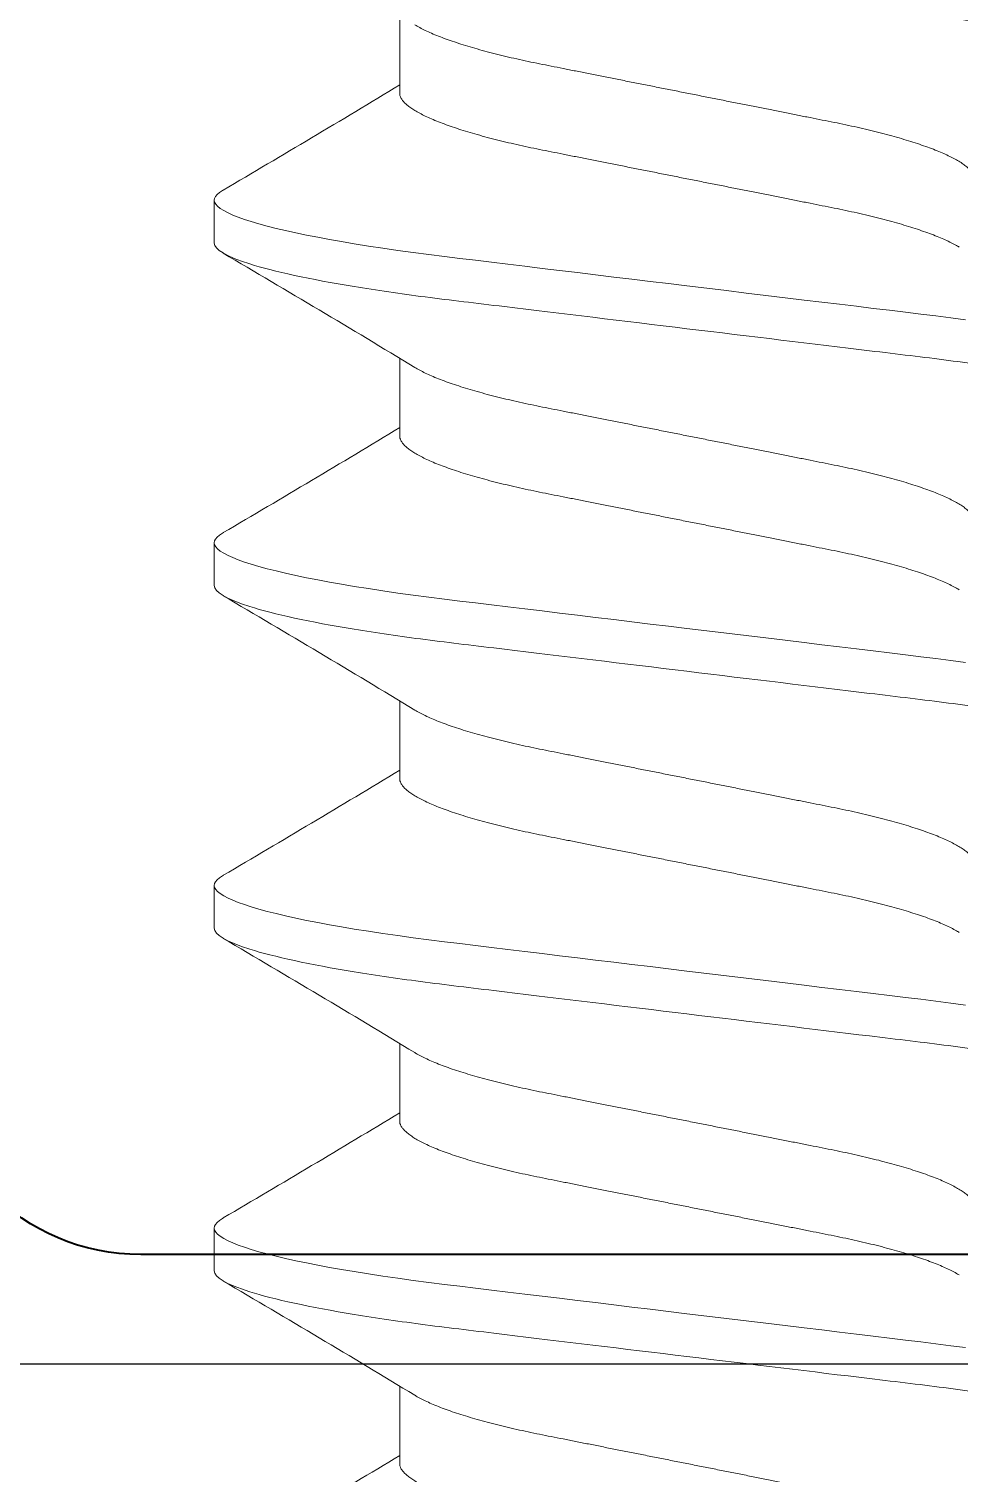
# Model space of a CAD drawing. Extents: x -26 to 91, y -47 to 75.
# Drawn here: x 14.3241 to 14.4599, y 66.8913 to 67.102 of the extents above; entities that cross this region are included whole.
import ezdxf

# ---------------------------------------------------------------- set-up
doc = ezdxf.new("R2010")
doc.units = 0
doc.header["$MEASUREMENT"] = 0
doc.layers.get('0').update_dxf_attribs({"linetype": 'CONTINUOUS'})
for name, color, linetype in [('Ballons', 7, 'CONTINUOUS'), ('DIM', 7, 'CONTINUOUS'), ('FRAME', 1, 'CONTINUOUS')]:
    doc.layers.add(name, color=color, linetype=linetype)

# ---------------------------------------------------------------- blocks, each defined once
blk = doc.blocks.new('no 6 500')
at = {"color": 7, "linetype": 'Continuous', "lineweight": 15}
for p, q in [((56.53842498965364, 21.47031066111746), (56.5321749901875, 21.47031066111746)), ((56.58842498538276, 21.47031066111746), (56.58217498591662, 21.47031066111746)), ((56.63842498111187, 21.47031066111746), (56.63217498164573, 21.47031066111746)), ((56.68842499517411, 21.47031066111746), (56.68217499570797, 21.47031066111746)), ((56.51654998693887, 21.44324736667161), (56.5052382951125, 21.44324736667161)), ((56.56654998725127, 21.44324736667161), (56.55523831375802, 21.44324736667161)), ((56.61654999214694, 21.44324736667161), (56.60523830948713, 21.44324736667161)), ((56.66654998787606, 21.44324736667161), (56.65523830521625, 21.44324736667161)), ((56.71654998360518, 21.44324736667161), (56.70523830094537, 21.44324736667161))]:
    blk.add_line(p, q, dxfattribs=at)
at = {"color": 7, "linetype": 'Continuous', "lineweight": 15, "flags": 128}
for points in [[(56.53069323397154, 21.46898686307675), (56.53076711645138, 21.469118274892), (56.53106669799059, 21.46955827439243), (56.53135449133264, 21.46989059888672), (56.53163542808723, 21.47012548283999), (56.53190904992633, 21.47026477331422), (56.5321749901875, 21.47031066111746), (56.53246250853273, 21.47025711006942), (56.53275895510816, 21.4700944219488), (56.53306384408605, 21.46981988803691), (56.53337661630621, 21.46943128544275), (56.53369663927595, 21.46892688168633), (56.53402324383632, 21.46830550803116), (56.53433656605013, 21.46761197062629), (56.53465443487808, 21.46681391151221), (56.5349761903278, 21.46591180735006), (56.53530109907442, 21.46490664354513), (56.53562843695966, 21.46379988674715), (56.53595744315895, 21.46259351234995), (56.5362873476812, 21.461289963242), (56.53661738970186, 21.45989215897288), (56.5369467808967, 21.45840345450386), (56.53727475127462, 21.45682763562452), (56.53759474674467, 21.45519918235322), (56.53791193724713, 21.45349498579024), (56.53822563528993, 21.45171960629958), (56.53853519004726, 21.44987786090891), (56.53886409541439, 21.44782024301202), (56.53918668502114, 21.44569764794909), (56.53950227137545, 21.44351678564259), (56.53981020365153, 21.44128447601376), (56.54010990435603, 21.43900758710824), (56.54040085099498, 21.4366929640553), (56.54066973372217, 21.4344741751036), (56.54094539970431, 21.43219165334649), (56.5412287930972, 21.42984516961993), (56.54151946473933, 21.42743839054825), (56.541816928803, 21.42497537004294), (56.54212065362768, 21.4224605493027), (56.54243005255348, 21.41989873045955), (56.54274450225427, 21.4172950513708), (56.54306336107078, 21.41465495468193), (56.54338592317784, 21.41198415459774), (56.54370563448451, 21.40933691486638), (56.54402752743265, 21.40667160669791), (56.54435089619706, 21.40399417661219), (56.54467498911978, 21.40131066279466), (56.545024950077, 21.39841294564433), (56.54537399437815, 21.39552288772845), (56.54572119620057, 21.39264808067805), (56.54606564805477, 21.38979598206323), (56.54640648828402, 21.38697385581051), (56.54674285523161, 21.38418870288067), (56.54705518745686, 21.38160258463073), (56.5473621939103, 21.37906060107927), (56.54766326043234, 21.37656774800192), (56.54795783702937, 21.37412867055335), (56.54824540120741, 21.37174764951745), (56.54852548547185, 21.36942856693268), (56.54879765899435, 21.36717490838381), (56.54906738504511, 21.36497476650837), (56.5493449118391, 21.36280519511311), (56.54963006521165, 21.36067131143058)], [(56.58069312886849, 21.46898667057897), (56.5807671121805, 21.469118274892), (56.58106670288626, 21.46955827439243), (56.58135449622831, 21.46989059888672), (56.58163542381635, 21.47012548283999), (56.58190905482201, 21.47026477331422), (56.58217498591662, 21.47031066111746), (56.58246250426185, 21.47025711006942), (56.58275896000383, 21.4700944219488), (56.58306384898173, 21.46981988803691), (56.58337661203533, 21.46943128544275), (56.58369663500506, 21.46892688168633), (56.58402323956543, 21.46830550803116), (56.58433656177924, 21.46761197062629), (56.58465443977376, 21.46681391151221), (56.58497618605691, 21.46591180735006), (56.58530109480354, 21.46490664354513), (56.58562843268877, 21.46379988674715), (56.58595743888807, 21.46259351234995), (56.58628735257687, 21.461289963242), (56.58661738543097, 21.45989215897288), (56.58694677662582, 21.45840345450386), (56.58727474700374, 21.45682763562452), (56.5875947424738, 21.45519918235322), (56.58791193297625, 21.45349498579024), (56.58822564018561, 21.45171960629958), (56.58853519494294, 21.44987786090891), (56.58886410031006, 21.44782024301202), (56.58918668991681, 21.44569764794909), (56.58950226710457, 21.44351678564259), (56.58981019938064, 21.44128447601376), (56.59010990008515, 21.43900758710824), (56.5904008467241, 21.4366929640553), (56.59066972945128, 21.4344741751036), (56.59094539543343, 21.43219165334649), (56.59122878882631, 21.42984516961993), (56.59151946963501, 21.42743839054825), (56.59181693369868, 21.42497537004294), (56.5921206493568, 21.4224605493027), (56.59243004828259, 21.41989873045955), (56.59274450714994, 21.4172950513708), (56.5930633567999, 21.41465495468193), (56.59338591890696, 21.41198415459774), (56.59370563021363, 21.40933691486638), (56.59402753232833, 21.40667160669791), (56.59435089192618, 21.40399417661219), (56.59467498484889, 21.40131066279466), (56.59502495497268, 21.39841294564433), (56.59537399010726, 21.39552288772845), (56.59572119192969, 21.39264808067805), (56.59606565295044, 21.38979598206323), (56.59640648401314, 21.38697385581051), (56.59674286012729, 21.38418870288067), (56.59705519235253, 21.38160258463073), (56.59736218963941, 21.37906060107927), (56.59766326532802, 21.37656774800192), (56.59795783275849, 21.37412867055335), (56.59824539693653, 21.37174764951745), (56.59852548120097, 21.36942856693268), (56.59879766389002, 21.36717490838381), (56.59906738994079, 21.36497476650837), (56.59934491673478, 21.36280519511311), (56.59963006094077, 21.36067131143058)], [(56.63069313376417, 21.46898667057897), (56.63076710790961, 21.469118274892), (56.63106670778194, 21.46955827439243), (56.63135450112399, 21.46989059888672), (56.63163541954547, 21.47012548283999), (56.63190905971769, 21.47026477331422), (56.63217498164573, 21.47031066111746), (56.63246249999096, 21.47025711006942), (56.63275896489951, 21.4700944219488), (56.63306384471085, 21.46981988803691), (56.63337660776445, 21.46943128544275), (56.63369663073418, 21.46892688168633), (56.63402323529455, 21.46830550803116), (56.63433656667492, 21.46761197062629), (56.63465444466943, 21.46681391151221), (56.63497619095259, 21.46591180735006), (56.63530109053266, 21.46490664354513), (56.63562842841789, 21.46379988674715), (56.63595743461718, 21.46259351234995), (56.63628735747255, 21.461289963242), (56.63661739032665, 21.45989215897288), (56.63694678152149, 21.45840345450386), (56.63727474273286, 21.45682763562452), (56.63759474736947, 21.45519918235322), (56.63791192870536, 21.45349498579024), (56.63822564508128, 21.45171960629958), (56.63853519983861, 21.44987786090891), (56.63886409603918, 21.44782024301202), (56.63918668564593, 21.44569764794909), (56.63950227200025, 21.44351678564259), (56.63981019510976, 21.44128447601376), (56.64010990498082, 21.43900758710824), (56.64040085161978, 21.4366929640553), (56.64066972518039, 21.4344741751036), (56.64094540032911, 21.43219165334649), (56.64122879372199, 21.42984516961993), (56.64151946536413, 21.42743839054825), (56.64181693859436, 21.42497537004294), (56.64212064508591, 21.4224605493027), (56.64243005317827, 21.41989873045955), (56.64274450287905, 21.4172950513708), (56.64306335252901, 21.41465495468193), (56.64338592380264, 21.41198415459774), (56.64370563510931, 21.40933691486638), (56.64402752805744, 21.40667160669791), (56.64435088765529, 21.40399417661219), (56.64467498057801, 21.40131066279466), (56.64502495986835, 21.39841294564433), (56.64537398583638, 21.39552288772845), (56.64572119682536, 21.39264808067805), (56.64606565784612, 21.38979598206323), (56.64640648890881, 21.38697385581051), (56.64674286502296, 21.38418870288067), (56.64705518808165, 21.38160258463073), (56.64736219453508, 21.37906060107927), (56.64766326105714, 21.37656774800192), (56.64795783765417, 21.37412867055335), (56.64824539266564, 21.37174764951745), (56.64852548609664, 21.36942856693268), (56.64879765961913, 21.36717490838381), (56.64906739483646, 21.36497476650837), (56.64934492163046, 21.36280519511311), (56.64963005666988, 21.36067131143058)], [(56.68069312949329, 21.46898667057897), (56.68076712197185, 21.469118274892), (56.68106670351106, 21.46955827439243), (56.68135449685311, 21.46989059888672), (56.68163541527458, 21.47012548283999), (56.6819090554468, 21.47026477331422), (56.68217499570797, 21.47031066111746), (56.6824625140532, 21.47025711006942), (56.68275896062863, 21.4700944219488), (56.68306384043996, 21.46981988803691), (56.68337662182668, 21.46943128544275), (56.68369664479642, 21.46892688168633), (56.68402324935678, 21.46830550803116), (56.68433656240403, 21.46761197062629), (56.68465444039855, 21.46681391151221), (56.68497618668171, 21.46591180735006), (56.68530110459489, 21.46490664354513), (56.68562844248012, 21.46379988674715), (56.68595744867942, 21.46259351234995), (56.68628735320166, 21.461289963242), (56.68661738605577, 21.45989215897288), (56.68694677725061, 21.45840345450386), (56.68727473846197, 21.45682763562452), (56.68759474309859, 21.45519918235322), (56.6879119427676, 21.45349498579024), (56.6882256408104, 21.45171960629958), (56.68853519556773, 21.44987786090891), (56.68886409176829, 21.44782024301202), (56.68918668137505, 21.44569764794909), (56.68950226772937, 21.44351678564259), (56.689810209172, 21.44128447601376), (56.69010990070993, 21.43900758710824), (56.6904008473489, 21.4366929640553), (56.69066973924264, 21.4344741751036), (56.69094539605823, 21.43219165334649), (56.6912287894511, 21.42984516961993), (56.69151946109324, 21.42743839054825), (56.69181693432347, 21.42497537004294), (56.69212065914815, 21.4224605493027), (56.69243004890739, 21.41989873045955), (56.69274449860817, 21.4172950513708), (56.69306336659125, 21.41465495468193), (56.69338591953176, 21.41198415459774), (56.69370563083842, 21.40933691486638), (56.69402752378655, 21.40667160669791), (56.69435088338441, 21.40399417661219), (56.69467499464025, 21.40131066279466), (56.69502495559747, 21.39841294564433), (56.69537399989861, 21.39552288772845), (56.69572119255448, 21.39264808067805), (56.69606565357524, 21.38979598206323), (56.69640648463793, 21.38697385581051), (56.69674286075208, 21.38418870288067), (56.69705518381077, 21.38160258463073), (56.6973621902642, 21.37906060107927), (56.69766325678626, 21.37656774800192), (56.69795783338328, 21.37412867055335), (56.69824540672788, 21.37174764951745), (56.69852548182576, 21.36942856693268), (56.69879765534826, 21.36717490838381), (56.69906739056558, 21.36497476650837), (56.69934491735957, 21.36280519511311), (56.69963007073212, 21.36067131143058)]]:
    blk.add_lwpolyline(points, dxfattribs=at)
at = {"color": 7, "linetype": 'Continuous', "lineweight": 15}
for centre, radius, start, end in [((54.41335673835023, 22.71231184514343), 2.455391900695375, 328.8789396086209, 329.5782419735581), ((58.47327579345838, 22.60313687479101), 2.241471074138489, 210.3964545273187, 211.2283411837622), ((54.54127173236482, 22.66591804027595), 2.364712171848919, 328.8655277470347, 329.5916415214272), ((58.53687228396629, 22.61124610184493), 2.257301775063244, 210.3993784334571, 211.2254181483147), ((54.59127173726049, 22.66591804027595), 2.364712171848919, 328.8655277470347, 329.5916415214272), ((58.58684085524013, 22.61122672136903), 2.257264855968497, 210.3993578771203, 211.225410983464), ((54.64127173298961, 22.66591804027595), 2.364712171848919, 328.8655277470347, 329.5916415214272), ((58.63673291755403, 22.61116361455794), 2.257139827743272, 210.3993626002137, 211.2254617027362), ((54.69127172872122, 22.66591804027446), 2.364712171846016, 328.8655277470347, 329.5916415214272)]:
    blk.add_arc(centre, radius, start, end, dxfattribs=at)
for points, knots in [([(56.4884249870496, 21.47031066111746), (56.48852040078008, 21.47030034280806), (56.48871218815815, 21.47027960238112), (56.4890090221578, 21.47011074396302), (56.48931382120745, 21.46983785705876), (56.48962662202571, 21.46944878425911), (56.48994664274517, 21.46894448358033), (56.49026698127889, 21.46833499682319), (56.4905865755324, 21.46762757203875), (56.49090445215033, 21.46682950559528), (56.49122619913206, 21.46592739643162), (56.49155110874526, 21.46492223883676), (56.49187844143201, 21.46381548473195), (56.49220744366799, 21.46260912303222), (56.49253735216412, 21.46130558701849), (56.49286738681464, 21.45990779883557), (56.49319676789949, 21.45841911116222), (56.49352279059988, 21.45685265475948), (56.49384473596385, 21.4552143139766), (56.49416192291009, 21.45351013135512), (56.49447562723299, 21.45173475313875), (56.49479335654306, 21.44984437462772), (56.49511408936191, 21.44783789626016), (56.49543668314643, 21.44571527890847), (56.49575227141699, 21.44353437653302), (56.49606021810317, 21.44130200976859), (56.49635991094505, 21.43902504475962), (56.49664579072407, 21.43675110688997), (56.49691928236582, 21.43447562564162), (56.49719545289013, 21.43219181618512), (56.49747876450596, 21.42984524562454), (56.49776946578928, 21.42743840332881), (56.49806693744411, 21.42497533335868), (56.49837066089411, 21.4224604746548), (56.49868006400838, 21.41989863305215), (56.49899451801812, 21.4172949434124), (56.4993133751384, 21.41465484646995), (56.49963399947682, 21.41200002557657), (56.49995564339394, 21.40933683686455), (56.50027753842577, 21.40667155223949), (56.50060089336499, 21.40399414580789), (56.50093361711821, 21.40123922211838), (56.5012749501221, 21.39841297906772), (56.50162398381289, 21.39552295710255), (56.50197118477496, 21.39264817665038), (56.50231563805904, 21.38979609658657), (56.50265647190121, 21.38697398070656), (56.50298648980768, 21.3842414430484), (56.50330518037024, 21.38160267474044), (56.50361218545434, 21.37906065966582), (56.5039132611299, 21.37656776661158), (56.50420784896204, 21.37412863151558), (56.50449537925022, 21.37174753587453), (56.50477563592562, 21.36942838252724), (56.50504786910531, 21.36716929445698), (56.50531698708222, 21.36495945780336), (56.50559498754882, 21.36278965819135), (56.5058783148135, 21.3606685613939), (56.50616711228621, 21.35860074641946), (56.50646059511693, 21.35659065709252), (56.50676001468767, 21.3546314118357), (56.50707297284004, 21.35267723732809), (56.50739927358325, 21.35073971566431), (56.50773851539466, 21.34883149023724), (56.50808170568483, 21.34700714302809), (56.50842797487409, 21.34527235419629), (56.50877642490481, 21.34363239426362), (56.50911947772003, 21.34212141742969), (56.50945621766562, 21.34073685033265), (56.50978582425351, 21.33947525769149), (56.51011419648317, 21.33831196244972), (56.51044056259593, 21.33724919515167), (56.51076418785192, 21.33628871855023), (56.51108433860681, 21.33543178973966), (56.51140031562139, 21.3346791589883), (56.51171144890368, 21.33403110811497), (56.51201710799647, 21.33348742187565), (56.51231493163783, 21.33304999502153), (56.51260451619273, 21.33271561771815), (56.51288537162279, 21.33248071521959), (56.51315933312394, 21.33234141946453), (56.51343203726609, 21.3322941035426), (56.51371220326068, 21.33234668404727), (56.51400900564616, 21.33250879918578), (56.51431388735831, 21.33278559467292), (56.51461320753296, 21.33314976014024), (56.51481296468931, 21.33347764481709), (56.51490655092398, 21.33363125879958)], [0, 0, 0, 0, 0.0117951897968924, 0.02370904600014708, 0.03573363614431761, 0.04786050075377844, 0.06008068741381539, 0.07238477103827137, 0.08405385914304427, 0.0957802022734187, 0.1075549642666082, 0.1193690721910138, 0.1312132523210921, 0.143078094187922, 0.1549540917939509, 0.1668316520114797, 0.1787012222172915, 0.1905532343055065, 0.2021674217237941, 0.2137467431000717, 0.2252825206473676, 0.23676630729863, 0.2490995421100081, 0.2613525341202607, 0.2735157118446753, 0.2855799379461776, 0.2975365538769316, 0.3093774398755465, 0.3204692546178102, 0.3316514952546587, 0.3429357160177711, 0.3543150407581891, 0.3657822167034521, 0.3773295775399377, 0.3889491207781968, 0.4006325004212513, 0.4123710743015948, 0.4241559473258557, 0.4357666346334093, 0.4474043660367669, 0.4590601962798622, 0.470725098887302, 0.4833215061047892, 0.4959064917755562, 0.50846869820918, 0.5209968959040735, 0.5334800330354994, 0.5459073167353283, 0.557563963493922, 0.5691531100870958, 0.5806665538568969, 0.5920964265101386, 0.6034352408335079, 0.6146759161861334, 0.6258117696328046, 0.6369147602620758, 0.6481216653794798, 0.6594289673526383, 0.6706253472048541, 0.6819048901451739, 0.693260263378883, 0.7046838239715647, 0.7170872681406182, 0.7295505671742971, 0.7420630365699235, 0.7546137215647158, 0.767191427318035, 0.7797848667474974, 0.7916629342976672, 0.8035352419897409, 0.815392254582462, 0.8272245062750575, 0.8390226210295433, 0.8507774247273031, 0.862479932911505, 0.8741214138084341, 0.885693420344199, 0.8971878377425466, 0.9083939734713505, 0.9195107524127769, 0.9305315317619072, 0.9414500592153843, 0.9532452490122768, 0.9651591062771191, 0.9771836942578325, 0.9893105599676204, 1, 1, 1, 1]), ([(56.5384249877154, 21.47031066279466), (56.53932709751237, 21.47031066276932), (56.54037864983007, 21.46863136036659), (56.5425817239719, 21.46163664547909), (56.54372710122649, 21.45632850803738), (56.54531423751582, 21.44665253439828), (56.54582164191981, 21.44315358189795), (56.54676963977069, 21.43585589709954), (56.54721073643337, 21.4320646632343), (56.54869544240218, 21.41977129781257), (56.54980853273995, 21.41055490981583), (56.55204144267469, 21.39206641555619), (56.55315453301134, 21.38285002756873), (56.55463923897736, 21.37055666217006), (56.55508033563896, 21.36676542831356), (56.5560283334919, 21.35946774352452), (56.55653573789678, 21.35596879103086), (56.5581228741881, 21.34629281741741), (56.55926825144308, 21.3409846800006), (56.56147132558352, 21.33398996516794), (56.56252287789947, 21.33231066279466), (56.5634249876942, 21.33231066279466)], [0, 0, 0, 0, 0.1249999999999999, 0.1249999999999999, 0.2499999999999999, 0.2499999999999999, 0.3124999999999999, 0.3124999999999999, 0.3749999999999998, 0.3749999999999998, 0.4999999999999999, 0.4999999999999999, 0.6249999999999999, 0.6249999999999999, 0.6874999999999999, 0.6874999999999999, 0.7499999999999999, 0.7499999999999999, 0.8749999999999999, 0.8749999999999999, 1, 1, 1, 1]), ([(56.58842498766919, 21.47031066279466), (56.58932709746848, 21.47031066282455), (56.59037864977967, 21.46863136047854), (56.59258172392354, 21.4616366456807), (56.59372710118141, 21.45632850827106), (56.59531423747737, 21.44665253465323), (56.59582164188386, 21.44315358215576), (56.59676963973985, 21.43585589735581), (56.59721073640188, 21.432064663495), (56.59869544237007, 21.41977129807844), (56.59980853270896, 21.41055491007237), (56.60204144264847, 21.39206641577326), (56.60315453298869, 21.38285002775625), (56.60463923896016, 21.37055666231249), (56.60508033562347, 21.36676542844138), (56.60602833347703, 21.35946774363037), (56.60653573788247, 21.35596879112503), (56.60812287417608, 21.34629281747694), (56.60926825143348, 21.34098468003793), (56.611471325579, 21.33398996517541), (56.61252287789755, 21.33231066279466), (56.6134249876942, 21.33231066279466)], [0, 0, 0, 0, 0.1249999999999999, 0.1249999999999999, 0.2499999999999998, 0.2499999999999998, 0.3124999999999999, 0.3124999999999999, 0.3749999999999999, 0.3749999999999999, 0.4999999999999999, 0.4999999999999999, 0.6249999999999999, 0.6249999999999999, 0.6875, 0.6875, 0.75, 0.75, 0.8750000000000001, 0.8750000000000001, 1, 1, 1, 1]), ([(56.63842498762297, 21.47031066279466), (56.63932709742907, 21.47031066287979), (56.64037864972926, 21.46863136059048), (56.64258172387519, 21.46163664588231), (56.64372710113631, 21.45632850850473), (56.64531423743894, 21.44665253490818), (56.64582164184791, 21.44315358241356), (56.64676963970903, 21.43585589761208), (56.6472107363704, 21.43206466375569), (56.64869544233796, 21.41977129834431), (56.64980853267798, 21.4105549103289), (56.65204144262226, 21.39206641599032), (56.65315453296604, 21.38285002794376), (56.65463923894296, 21.37055666245491), (56.65508033560798, 21.36676542856919), (56.65602833346216, 21.35946774373623), (56.65653573786815, 21.35596879121919), (56.65812287416406, 21.34629281753647), (56.65926825142389, 21.34098468007527), (56.66147132557449, 21.33398996518287), (56.66252287789562, 21.33231066279466), (56.6634249876942, 21.33231066279466)], [0, 0, 0, 0, 0.1250000000000001, 0.1250000000000001, 0.2500000000000001, 0.2500000000000001, 0.3125000000000002, 0.3125000000000002, 0.3750000000000003, 0.3750000000000003, 0.5000000000000004, 0.5000000000000004, 0.6250000000000006, 0.6250000000000006, 0.6875000000000006, 0.6875000000000006, 0.7500000000000004, 0.7500000000000004, 0.8750000000000002, 0.8750000000000002, 1, 1, 1, 1]), ([(56.68842498777514, 21.47031066279466), (56.68932709757593, 21.47031066269792), (56.69037864989522, 21.46863136022188), (56.6925817240344, 21.46163664521849), (56.69372710128478, 21.45632850773534), (56.6953142375655, 21.44665253406873), (56.69582164196628, 21.44315358156472), (56.69676963981053, 21.43585589676829), (56.69721073647407, 21.43206466289733), (56.69869544244369, 21.41977129746891), (56.69980853278, 21.41055490948425), (56.70204144270858, 21.39206641527562), (56.70315453304061, 21.38285002732636), (56.70463923899959, 21.37055666198597), (56.70508033565897, 21.36676542814835), (56.70602833351112, 21.35946774338769), (56.70653573791529, 21.35596879090915), (56.70812287420363, 21.34629281734046), (56.70926825145548, 21.34098467995234), (56.71147132558935, 21.3339899651583), (56.71252287790196, 21.33231066279466), (56.7134249876942, 21.33231066279466)], [0, 0, 0, 0, 0.1250000000000003, 0.1250000000000003, 0.2500000000000006, 0.2500000000000006, 0.3125000000000007, 0.3125000000000007, 0.3750000000000008, 0.3750000000000008, 0.5000000000000008, 0.5000000000000008, 0.6250000000000009, 0.6250000000000009, 0.6875000000000008, 0.6875000000000008, 0.7500000000000007, 0.7500000000000007, 0.8750000000000003, 0.8750000000000003, 1, 1, 1, 1]), ([(56.51654998693887, 21.44324736667161), (56.51666476240867, 21.44323831065173), (56.51689573299343, 21.44322008659906), (56.51725510624403, 21.44307166595773), (56.51762564543702, 21.44283142861161), (56.51800716793457, 21.44248854756362), (56.51839596472133, 21.44204666851571), (56.51879070065618, 21.44150658007413), (56.51918993685592, 21.440870585919), (56.51959466277042, 21.44013622821901), (56.52000625507385, 21.43929935716963), (56.52042329039392, 21.43836001606633), (56.52084423384085, 21.4373190871287), (56.52126469540996, 21.43618676661717), (56.52168306160068, 21.4349676507982), (56.52209775690957, 21.43366696756349), (56.52250726917364, 21.43229049710261), (56.52290982202268, 21.43084554146493), (56.52330406130534, 21.42933890534486), (56.52368872469577, 21.42777766090589), (56.52406290933079, 21.42616777613612), (56.52442563792771, 21.42451645097236), (56.52477429076788, 21.42283735557929), (56.52511228271239, 21.42112418900881), (56.52546135187541, 21.4193708567851), (56.52582116799355, 21.41755918098243), (56.52619457305884, 21.4156803157249), (56.52658043204899, 21.41373844416891), (56.52697781592559, 21.41173867052885), (56.52738283262698, 21.40970047547476), (56.52779406433925, 21.40763095330644), (56.52821004850153, 21.40553759429743), (56.52862921570946, 21.40342817019114), (56.52904967832527, 21.40131220157064), (56.52946984612444, 21.39919777009792), (56.52988810439444, 21.39709290621475), (56.53030319741507, 21.39500400297962), (56.53071357873184, 21.39293878690922), (56.5311153994849, 21.3909166757517), (56.53150738473201, 21.38894403455336), (56.53188842594102, 21.38702647346123), (56.53225979050967, 21.38515778246502), (56.53262261931231, 21.38333103472484), (56.53297691216157, 21.38155153630199), (56.53331987900618, 21.37981265402924), (56.53367119832151, 21.37811940870224), (56.53403466032513, 21.37646418881621), (56.53440958453907, 21.37485053470266), (56.53479505957062, 21.3732857054382), (56.53518956674144, 21.37177793314404), (56.53559182767025, 21.37033397924197), (56.53600040930171, 21.36896027611093), (56.53641418314728, 21.36766198996483), (56.53683162136754, 21.36644492066558), (56.53724864682219, 21.36532081905608), (56.53766367462742, 21.36429299532483), (56.53807523560151, 21.36336093304947), (56.53848399371853, 21.36253017781777), (56.53880043146521, 21.36193789697395), (56.53897887324894, 21.36165641192219), (56.53902363940465, 21.36158579503305)], [0, 0, 0, 0, 0.01675875300257644, 0.03372479317515757, 0.05088125400201253, 0.06820985695216748, 0.08569104422484565, 0.1029885515944975, 0.1203925411965092, 0.1378814697559371, 0.1554331572952676, 0.1733840511451862, 0.1913521445129499, 0.2093127459342555, 0.2272413093434514, 0.2451134926013932, 0.2629055147973874, 0.2805942231413178, 0.2981191669089953, 0.3154979525478223, 0.3327106076612402, 0.3497384489442973, 0.3665641534111864, 0.3829765874400797, 0.3995720363011407, 0.4163570121836705, 0.4333146988206438, 0.4507776299682928, 0.4683810885706935, 0.4861035057009736, 0.503922290859481, 0.5218141132886424, 0.5397549646783976, 0.5577204310770721, 0.5756467336751265, 0.5935485716758858, 0.6114016965350288, 0.629182271433571, 0.6468670731353297, 0.6641212305923924, 0.6812410461160062, 0.6982072163509798, 0.7150015957454158, 0.7319440275622334, 0.7486939969211849, 0.7655544008436611, 0.7826179755489338, 0.7998672934070264, 0.8172835438180113, 0.8348466551016813, 0.8524966653878541, 0.8702495693545902, 0.8880824038473877, 0.9059715283629016, 0.9238927681292126, 0.9415016909922163, 0.9590948420208678, 0.9766491692556405, 0.9941419161850825, 1, 1, 1, 1]), ([(56.56654998725127, 21.44324736667161), (56.56666476267466, 21.44323831065001), (56.56689573316602, 21.44322008659387), (56.56725510712638, 21.44307166597889), (56.5676256436273, 21.44283142849838), (56.56800717652606, 21.44248854781687), (56.56839596102645, 21.44204666819283), (56.56879070924428, 21.44150658043776), (56.56918993491832, 21.4408705856889), (56.56959466402854, 21.44013622828204), (56.57000625395759, 21.43929935692753), (56.5704232959277, 21.43836001624564), (56.57084424179161, 21.43731908777284), (56.57126468676859, 21.43618676563555), (56.57168306363366, 21.43496765115734), (56.57209775896214, 21.43366696799193), (56.57250726059739, 21.43229049593732), (56.5729098295752, 21.43084554223155), (56.57330406814745, 21.4293389060537), (56.57368871858958, 21.42777766020159), (56.57406290219558, 21.42616777526713), (56.5744256473285, 21.42451645232325), (56.57477428879515, 21.42283735501024), (56.57511228355422, 21.42112418908412), (56.57546135240793, 21.41937085682737), (56.57582116691272, 21.41755918048303), (56.57619457915183, 21.41568031619241), (56.57658043804031, 21.41373844465438), (56.57697781478566, 21.41173866997673), (56.57738283333909, 21.40970047554827), (56.57779406457242, 21.40763095329229), (56.57821004872796, 21.40553759427993), (56.57862921644679, 21.40342817027564), (56.57904967708143, 21.40131220095805), (56.57946985256634, 21.3991977707081), (56.57988810888444, 21.39709290613358), (56.58030320233474, 21.39500400298648), (56.58071358393298, 21.39293878696215), (56.58111540315482, 21.39091667553664), (56.58150739398498, 21.38894403587208), (56.58188841425862, 21.3870264711011), (56.58225980342677, 21.38515778485358), (56.58262260756243, 21.38333103250851), (56.5829769216318, 21.38155153751151), (56.58331988165172, 21.37981265368228), (56.58367120750968, 21.37811940979753), (56.58403464959071, 21.37646418697312), (56.58440959382103, 21.37485053577319), (56.58479506224786, 21.37328570512927), (56.58518957590215, 21.37177793413366), (56.58559181708672, 21.37033397761518), (56.58600041817416, 21.36896027700271), (56.58641418715911, 21.36766198984832), (56.5868316256844, 21.36644492059108), (56.58724865478782, 21.3653208197816), (56.58766366736783, 21.36429299434212), (56.58807523184304, 21.36336093462677), (56.58848399049027, 21.36253017224895), (56.58880053087177, 21.36193771138642), (56.5889790829075, 21.36165606791415), (56.5890239559634, 21.36158528628893)], [0, 0, 0, 0, 0.01675852116982929, 0.03372432664214956, 0.05088055013455343, 0.06820892035096034, 0.08568985870044138, 0.1029871339790635, 0.1203908755469843, 0.1378795621727581, 0.1554310069102561, 0.1733816598536813, 0.191349504659249, 0.2093098427722068, 0.2272381655672744, 0.2451101015897958, 0.2629018703593392, 0.2805903484522129, 0.2981150497880187, 0.31549358097742, 0.3327059979790212, 0.3497336172164912, 0.366559082323361, 0.3829712893103218, 0.3995665085977088, 0.4163512522847364, 0.4333087112718643, 0.4507714008454951, 0.4683746087704096, 0.4860967807370639, 0.5039153193988354, 0.5218068943208972, 0.5397474975253094, 0.5577127153981284, 0.5756387774406975, 0.5935403677958067, 0.6113932456831744, 0.6291735746135634, 0.6468581316720505, 0.6641120504431727, 0.6812316150212738, 0.6981975644367537, 0.7149916978871286, 0.7319339086540188, 0.7486836463017318, 0.7655438169852696, 0.7826071421338162, 0.7998562351607484, 0.8172722446434746, 0.8348351129672814, 0.8524848646454823, 0.8702375376262261, 0.8880701254279358, 0.9059590024736719, 0.9238799943259378, 0.9414886587342672, 0.9590815663874998, 0.9766356507839237, 0.9941281557268901, 1, 1, 1, 1]), ([(56.61654999214694, 21.44324736667161), (56.61666476724734, 21.44323831064169), (56.61689573708868, 21.44322008656881), (56.61725511589202, 21.44307166612103), (56.61762563330564, 21.44283142818393), (56.61800718460104, 21.4424885479985), (56.61839596803773, 21.44204666846418), (56.61879070190288, 21.44150658009602), (56.61918993229524, 21.44087058579834), (56.61959465646377, 21.44013622780329), (56.62000626205256, 21.43929935743782), (56.62042330012099, 21.43836001620016), (56.62084424614794, 21.43731908770147), (56.62126469440476, 21.4361867662773), (56.62168305744969, 21.43496765059415), (56.62209775130449, 21.43366696715988), (56.6225072723355, 21.43229049764352), (56.62290981849912, 21.43084554048354), (56.62330407630555, 21.42933890692544), (56.62368872554728, 21.42777766094636), (56.62406289509375, 21.42616777439666), (56.6244256439021, 21.42451645244731), (56.62477428403912, 21.42283735493347), (56.62511228038243, 21.42112418926706), (56.6254613442438, 21.41937085568035), (56.62582117782304, 21.41755918252511), (56.62619457176397, 21.4156803151445), (56.62658043099062, 21.41373844356568), (56.62697782559466, 21.41173867222212), (56.62738282522356, 21.40970047424634), (56.62779406103112, 21.40763095342496), (56.62821004552777, 21.40553759449593), (56.6286292072586, 21.40342816869236), (56.62904969187794, 21.40131220474533), (56.62946983003135, 21.39919776708368), (56.62988810572457, 21.39709290636759), (56.63030321187161, 21.39500400507008), (56.63071357688008, 21.39293878583463), (56.63111539698605, 21.39091667462347), (56.63150740042789, 21.38894403673177), (56.63188842304048, 21.3870264722791), (56.63225979087701, 21.38515778245182), (56.63262262440676, 21.38333103590524), (56.63297689466771, 21.38155153351147), (56.63331989414041, 21.37981265575827), (56.63367121297496, 21.37811941032797), (56.63403464355168, 21.37646418627087), (56.63440958737367, 21.37485053501816), (56.63479506934579, 21.37328570587196), (56.63518958276906, 21.37177793481555), (56.63559181103641, 21.37033397696649), (56.63600041053709, 21.36896027623082), (56.63641419891918, 21.36766199136186), (56.63683161439801, 21.36644491913221), (56.63724866367182, 21.36532082053061), (56.63766367161254, 21.36429299424759), (56.63807523527261, 21.363360934547), (56.63848400175979, 21.36253017289244), (56.63880051808708, 21.36193771047272), (56.63897908416311, 21.36165606787119), (56.63902396085908, 21.36158528628893)], [0, 0, 0, 0, 0.01675852116488419, 0.0337243266321982, 0.05088053641534165, 0.06820892059095177, 0.08568985893527453, 0.1029871198196873, 0.1203908613824726, 0.1378795480030858, 0.1554310075100997, 0.173381660448228, 0.1913495052484938, 0.2093098433561519, 0.2272381513435499, 0.2451100873607977, 0.2629018707250523, 0.280590334366449, 0.2981150499561777, 0.315493581140451, 0.3327059843478002, 0.3497336035802456, 0.3665590686821506, 0.3829712756642685, 0.3995664949467585, 0.4163512522327569, 0.4333086973452507, 0.4507713869137288, 0.4683746091524828, 0.486096766617688, 0.5039153052742016, 0.5218068801909841, 0.5397474833901023, 0.5577127161147062, 0.5756387484380667, 0.5935403536087921, 0.6113932462395443, 0.6291735605242537, 0.6468581175775224, 0.6641120506666971, 0.6812316152397465, 0.6981975507676538, 0.7149916978315481, 0.7319338819462786, 0.7486836456509409, 0.7655438163295036, 0.782607127966127, 0.7998562209879694, 0.8172722445044944, 0.8348351128231187, 0.8524848500504407, 0.870237523025946, 0.8880701255408757, 0.9059589877794667, 0.9238799944760712, 0.9414886588792046, 0.9590815665272459, 0.9766356509184898, 0.9941281411710767, 1, 1, 1, 1]), ([(56.66654998787606, 21.44324736667161), (56.66666476297645, 21.44323831064169), (56.6668957328178, 21.44322008656881), (56.66725511162114, 21.44307166612103), (56.66762562903475, 21.44283142818393), (56.66800718033021, 21.44248854799851), (56.66839596376664, 21.44204666846416), (56.66879069763277, 21.44150658009612), (56.66918992802143, 21.44087058579797), (56.66959465220386, 21.44013622780467), (56.67000625774014, 21.43929935743263), (56.67042329600907, 21.43836001622002), (56.67084424128374, 21.43731908762731), (56.67126469234529, 21.4361867665537), (56.67168304518203, 21.43496764889845), (56.67209777779836, 21.43366697023294), (56.67250726032341, 21.43229049586065), (56.6729098157631, 21.43084554066029), (56.67330407373492, 21.4293389071893), (56.67368871327101, 21.42777765890612), (56.67406292172029, 21.42616777802995), (56.67442563172975, 21.42451645036614), (56.67477428186562, 21.42283735523911), (56.67511227554628, 21.42112418918457), (56.67546134013648, 21.41937085570467), (56.67582117347153, 21.41755918251149), (56.67619456765338, 21.415680315175), (56.67658042614143, 21.41373844345379), (56.6769778234943, 21.41173867264263), (56.67738281300137, 21.40970047153957), (56.67779408772195, 21.40763095824911), (56.67821003266798, 21.40553759162119), (56.67862920739852, 21.40342816955884), (56.6790496790364, 21.40131220183389), (56.67946985670216, 21.3991977720022), (56.67988809348382, 21.3970929035874), (56.68030320978288, 21.39500400550229), (56.68071357203969, 21.39293878572136), (56.68111539282224, 21.39091667464653), (56.68150739627736, 21.38894403674887), (56.68188841818942, 21.38702647218904), (56.68225978877724, 21.38515778279039), (56.68262261227321, 21.38333103368889), (56.68297692080455, 21.38155153727596), (56.68331988392689, 21.37981265392842), (56.68367120301073, 21.37811940858732), (56.68403466975327, 21.37646418983445), (56.68440957454387, 21.37485053291039), (56.68479506945605, 21.37328570648106), (56.68518956997463, 21.3717779328376), (56.68559183775426, 21.37033398022377), (56.68600039818379, 21.36896027443092), (56.68641419690384, 21.36766199165688), (56.68683160945554, 21.3664449190487), (56.68724865981844, 21.365320820568), (56.68766366635117, 21.36429299418131), (56.68807523454782, 21.36336093477491), (56.68848398457271, 21.3625301715867), (56.68880054918879, 21.3619377123014), (56.68897908717472, 21.36165606795738), (56.68902395658819, 21.36158528628893)], [0, 0, 0, 0, 0.01675852115434653, 0.03372432661099254, 0.05088053638334828, 0.06820892054806241, 0.08568985888139327, 0.1029871197549296, 0.1203908613067715, 0.137879547916388, 0.1554310074123656, 0.1733816603392067, 0.1913495051281744, 0.2093098432245391, 0.2272381512006639, 0.2451101166448582, 0.2629018707983176, 0.2805903344285919, 0.2981150500073012, 0.3154935811806469, 0.332706011955846, 0.3497336041587126, 0.3665590692500378, 0.3829712762218358, 0.3995664954938908, 0.4163512527693352, 0.4333086978711662, 0.4507713874286638, 0.468374609656349, 0.4860967671104107, 0.503915335035433, 0.521806880445352, 0.5397474836331893, 0.5577127163464968, 0.5756387783725044, 0.5935403538904886, 0.611393246510015, 0.6291735607835444, 0.6468581178256931, 0.6641120509040187, 0.6812316154663035, 0.6981975509835425, 0.7149916980368769, 0.7319339087881146, 0.748683646420353, 0.7655438170883142, 0.7826071557283146, 0.799856221163974, 0.817272244669548, 0.8348351129771289, 0.8524848790850121, 0.870237522850922, 0.8880701253546387, 0.9059589875819813, 0.923879994267317, 0.9414886586593783, 0.9590815662963572, 0.9766356506765633, 0.9941281702889067, 1, 1, 1, 1]), ([(56.71654998360518, 21.44324736667161), (56.71666475936402, 21.44323831065901), (56.71689573053043, 21.443220086621), (56.71725509945747, 21.44307166582831), (56.71762565578116, 21.44283142884498), (56.71800716749394, 21.44248854751349), (56.71839596332663, 21.44204666862218), (56.71879068702116, 21.44150657941276), (56.71918994682763, 21.44087058644586), (56.71959467061683, 21.44013622863705), (56.72000624772755, 21.43929935645168), (56.72042329280648, 21.43836001628031), (56.72084423877301, 21.43731908785266), (56.72126468020716, 21.43618676497085), (56.72168307167659, 21.4349676518036), (56.72209776561823, 21.43366696851622), (56.72250725822412, 21.43229049611647), (56.72290981088339, 21.43084554058745), (56.72330406975091, 21.42933890722748), (56.72368870846073, 21.42777765882634), (56.72406291929616, 21.42616777830726), (56.72442562090433, 21.4245164484987), (56.72477430253095, 21.42283735715573), (56.72511228623626, 21.42112418865564), (56.725461360838, 21.4193708577901), (56.72582116285297, 21.4175591804427), (56.72619456465893, 21.41568031536911), (56.72658042362666, 21.41373844380162), (56.72697781103256, 21.41173866993925), (56.72738284111458, 21.409700476558), (56.7277940696461, 21.40763095320949), (56.72821005364957, 21.40553759415915), (56.72862922470562, 21.40342817142646), (56.72904967154879, 21.40131219997374), (56.72946984540695, 21.39919776941472), (56.72988812182654, 21.39709290878475), (56.73030318962712, 21.39500400005196), (56.73071360091815, 21.39293879088595), (56.73111537962175, 21.39091667181703), (56.73150739650954, 21.38894403756093), (56.73188840518782, 21.38702646961909), (56.73225981557511, 21.38515778701507), (56.73262259983412, 21.38333103132261), (56.73297691889547, 21.3815515376697), (56.73331987849625, 21.37981265374746), (56.7336712010438, 21.37811940892121), (56.73403465749506, 21.37646418776992), (56.73440960134052, 21.37485053650139), (56.73479505648545, 21.37328570439805), (56.73518957011904, 21.37177793343296), (56.73559182496741, 21.37033397832801), (56.73600042488692, 21.36896027753508), (56.73641418457942, 21.3676619899524), (56.73683160741268, 21.36644491932755), (56.73724865496166, 21.36532082049467), (56.73766366223599, 21.3642929942008), (56.73807523023524, 21.36336093476969), (56.73848398031327, 21.36253017158813), (56.7388005449171, 21.3619377123013), (56.73897908290367, 21.36165606795736), (56.7390239523173, 21.36158528628893)], [0, 0, 0, 0, 0.01675852118599534, 0.0337243266746816, 0.0508805638881611, 0.06820892015729156, 0.08568985852363553, 0.1029871194298381, 0.1203908901168004, 0.1378795767594445, 0.1554310067394974, 0.1733816597002386, 0.1913495045231389, 0.2093098426534221, 0.2272381802684756, 0.2451101163082371, 0.2629018704952966, 0.2805903341589759, 0.298115049770781, 0.3154935809769464, 0.3327060117846515, 0.3497336040196751, 0.3665590955476658, 0.3829713025504585, 0.3995665218538541, 0.4163512519534847, 0.4333086970873402, 0.4507713866778164, 0.4683746089387457, 0.4860967954190317, 0.5039153340979917, 0.5218069090373126, 0.5397475122590312, 0.5577127152924053, 0.5756387773522668, 0.5935403825455433, 0.6113932457017939, 0.6291735892900826, 0.6468581173703628, 0.6641120504812728, 0.6812316150758881, 0.6981975783906319, 0.7149916982390669, 0.7319339090223004, 0.748683646686171, 0.7655438173859729, 0.7826071560581978, 0.7998562491017692, 0.8172722445626805, 0.8348351129034293, 0.8524848790446444, 0.8702375520425133, 0.8880701251432569, 0.905958987404383, 0.9238799941235629, 0.9414886585488784, 0.9590815662190819, 0.9766356506324393, 0.9941281702778175, 1, 1, 1, 1]), ([(56.50657624173977, 21.44103686887414), (56.50661408343647, 21.44097740673305), (56.50678553078743, 21.44070800479131), (56.50709485279441, 21.44013169505412), (56.50750620423204, 21.43930060450634), (56.50792330514498, 21.43835967826619), (56.50834423257466, 21.43731917793555), (56.50876469178716, 21.43618674213523), (56.50918305667827, 21.43496765693292), (56.50959775949618, 21.43366696621477), (56.51000726978369, 21.43229049750582), (56.51040982335535, 21.43084554137945), (56.51080406177358, 21.42933890528936), (56.5111887278214, 21.42777766141486), (56.51156290262077, 21.4261677752219), (56.51192564112604, 21.4245164515169), (56.5122742907559, 21.42283735541377), (56.51261228589988, 21.42112418958354), (56.51296134516706, 21.41937085577488), (56.513321171112, 21.41755918157389), (56.51369457354943, 21.41568031563118), (56.51408043324867, 21.41373844418947), (56.51447781705536, 21.41173867054242), (56.51488283330946, 21.40970047539896), (56.51529406683969, 21.40763095388373), (56.51571004385422, 21.40553759377755), (56.51612921107453, 21.40342816966446), (56.51654968083023, 21.40131220215988), (56.51696984678863, 21.3991977700178), (56.5173881055841, 21.39709290623863), (56.5178031983976, 21.39500400296406), (56.51821358001757, 21.39293878694745), (56.51861539977786, 21.39091667561645), (56.51900738854442, 21.38894403530911), (56.51938841668857, 21.38702647166738), (56.51975980330241, 21.38515778470602), (56.52012261007719, 21.38333103303457), (56.52047691591103, 21.38155153697662), (56.52081987937333, 21.37981265391422), (56.52117119946035, 21.37811940871619), (56.52153466182788, 21.37646418887836), (56.52190958381665, 21.3748505342168), (56.52229506770875, 21.37328570625407), (56.52268956817162, 21.37177793306586), (56.52309182014659, 21.37033397855345), (56.52350041798398, 21.36896027526418), (56.52391418927023, 21.3676619962624), (56.52433162160366, 21.36644489763726), (56.52474864643282, 21.36532090356909), (56.52516368191276, 21.36429268716043), (56.5255751861517, 21.36336208049899), (56.52598416259791, 21.36252591206632), (56.52639187870032, 21.36178148168752), (56.52679677331075, 21.36113268758676), (56.52719732827832, 21.36058269617308), (56.52758942017386, 21.3601361591034), (56.52797186340052, 21.35979174410498), (56.52834326962906, 21.35955043589476), (56.52870347196373, 21.35940135916264), (56.52893495644632, 21.35938305475585), (56.52904998587115, 21.35937395891771)], [0, 0, 0, 0, 0.004953456567971446, 0.0224423606932495, 0.03999401634447695, 0.05794487758100998, 0.07591293830413977, 0.09387349966939883, 0.1118020305057793, 0.1296741886528548, 0.1474661785241033, 0.1651548547309897, 0.1826797666591525, 0.2000585207240066, 0.2172711376705691, 0.2342989547720934, 0.2511246286698536, 0.2675370328804525, 0.2841324449351771, 0.3009173971245759, 0.3178750529526336, 0.3353379523734332, 0.3529413789936726, 0.3706637639256662, 0.3884825167108047, 0.4063742992597927, 0.4243151180544077, 0.4422805592418148, 0.4602068292711609, 0.4781086347476599, 0.4959617271710453, 0.5137422697656392, 0.5314270393374514, 0.548681165446967, 0.5658009428079841, 0.5827670961013622, 0.5995614313649422, 0.6165038390624711, 0.63325377798989, 0.650114151280195, 0.6671776949841736, 0.6844269815035118, 0.7018432072919703, 0.7194062795373689, 0.737056250533684, 0.7548091368462942, 0.7726419389401978, 0.790531023553488, 0.8084522307602893, 0.8260611142005375, 0.8436542332657547, 0.8612085286076285, 0.8787012510988685, 0.8964643286328873, 0.9141172506807642, 0.9316380238045961, 0.9490057283198704, 0.9662006573933158, 0.98320440793131, 1, 1, 1, 1]), ([(56.55657612747015, 21.44103705220535), (56.55661400910303, 21.44097753044366), (56.55678550310167, 21.44070806938449), (56.55709484876189, 21.44013169756516), (56.55750620708774, 21.43930060402613), (56.55792329930635, 21.43835967821248), (56.55834422778054, 21.43731917766187), (56.5587646916356, 21.43618674209208), (56.55918306386197, 21.4349676575576), (56.5595977594914, 21.43366696618451), (56.56000726452039, 21.43229049717178), (56.56040981920955, 21.43084554139271), (56.56080405802973, 21.42933890536856), (56.56118872139856, 21.42777766088265), (56.56156290656862, 21.42616777620465), (56.5619256331278, 21.42451645051181), (56.56227429365497, 21.42283735603453), (56.56261228377186, 21.42112418896405), (56.56296135297848, 21.4193708567345), (56.5633211707824, 21.41755918148409), (56.56369456865394, 21.41568031525674), (56.56408042775179, 21.41373844368368), (56.5644778187561, 21.41173867108061), (56.56488283361352, 21.40970047540246), (56.56529406577587, 21.40763095331613), (56.56571005005285, 21.40553759433167), (56.56612921634544, 21.40342817004394), (56.56654968245347, 21.40131220241737), (56.56696983705639, 21.39919776803402), (56.56738811821933, 21.39709290895543), (56.56780318578919, 21.39500400016411), (56.56821359329903, 21.39293878971018), (56.5686153876898, 21.39091667301536), (56.56900739918416, 21.38894403719943), (56.569388414505, 21.38702647093801), (56.56975980360913, 21.38515778472553), (56.5701226128519, 21.38333103365617), (56.57047690612372, 21.38155153542857), (56.57081989074302, 21.37981265580631), (56.57117119197119, 21.37811940778261), (56.57153465506008, 21.37646418806943), (56.5719095936602, 21.37485053558166), (56.57229506366689, 21.37328570521133), (56.57268957680793, 21.37177793399805), (56.57309181845001, 21.3703339780783), (56.57350041821449, 21.36896027527278), (56.57391419194732, 21.36766199670014), (56.57433161227178, 21.36644489658517), (56.57474865633048, 21.36532090455894), (56.57516367991184, 21.36429268677566), (56.57557518644259, 21.36336208052536), (56.57598416529456, 21.36252591232992), (56.57639186924366, 21.3617814810671), (56.57679678388068, 21.36113268815944), (56.57719732404887, 21.3605826958151), (56.57758942888697, 21.36013615936551), (56.57797186155874, 21.35979174398931), (56.5783432705198, 21.35955043591654), (56.57870347213428, 21.35940135915729), (56.57893495671162, 21.35938305475407), (56.57904998618355, 21.35937395891771)], [0, 0, 0, 0, 0.004958408392327119, 0.02244721828132061, 0.03999878672436812, 0.05794955135145829, 0.07591752279743362, 0.09387800234778726, 0.1118064515047046, 0.1296785134916524, 0.1474704076605895, 0.1651589959784876, 0.1826838208313509, 0.2000624885471139, 0.21727502686474, 0.2343027526060522, 0.2511283495040149, 0.267540672166985, 0.2841360084202827, 0.3009208704090213, 0.3178784350454587, 0.3353412476990777, 0.3529445940135122, 0.3706668908890305, 0.3884855551388746, 0.406377256163781, 0.4243179858165973, 0.4422833303113087, 0.4602095038425732, 0.4781112351921205, 0.4959642241611467, 0.5137446930511508, 0.5314293602554918, 0.5486834149583948, 0.565803100198081, 0.5827691691924404, 0.5995634210107066, 0.6165057378653219, 0.6332556065988866, 0.6501158829167574, 0.6671793418378175, 0.6844285564392733, 0.7018446886729783, 0.71940768078285, 0.7370575568594844, 0.7548103549640683, 0.7726430684528713, 0.7905320567804661, 0.8084531897926432, 0.8260619783098161, 0.8436550099608358, 0.8612092180814139, 0.8787018463145121, 0.8964648501469139, 0.914117677287017, 0.9316383704539201, 0.9490059816919925, 0.9662008253297105, 0.983204491381878, 1, 1, 1, 1]), ([(56.60657594903461, 21.44103734095201), (56.60661388833365, 21.44097772539659), (56.60678543049238, 21.44070817426289), (56.60709484735318, 21.4401317010337), (56.60750620176699, 21.4393006030429), (56.6079232963261, 21.43835967858947), (56.60834421952782, 21.43731917686117), (56.60876470256193, 21.43618674344256), (56.60918305641172, 21.43496765684594), (56.60959775349784, 21.43366696557468), (56.61000727101144, 21.43229049776944), (56.61040982771418, 21.43084554231907), (56.61080404649132, 21.42933890347761), (56.61118873451802, 21.42777766294742), (56.61156289402302, 21.42616777409981), (56.61192564553312, 21.42451645252551), (56.61227428496083, 21.4228373549132), (56.61261228148933, 21.4211241892725), (56.61296134530084, 21.41937085567886), (56.61332117889368, 21.41755918252552), (56.61369457283083, 21.41568031514437), (56.61408043205878, 21.41373844356576), (56.61447782666152, 21.41173867222195), (56.61488282629431, 21.40970047424693), (56.61529406208751, 21.40763095342276), (56.615710046638, 21.4055375945042), (56.61612920816714, 21.40342816866139), (56.61654969354002, 21.40131220486099), (56.61696982888763, 21.39919776665332), (56.61738811479423, 21.39709290912615), (56.61780318213222, 21.39500400027615), (56.61821358586511, 21.39293878853488), (56.61861539592749, 21.39091667421189), (56.61900740208483, 21.38894403684452), (56.61938842384107, 21.38702647223257), (56.61975979242477, 21.38515778252559), (56.62012262382945, 21.38333103565779), (56.62047690168815, 21.38155153535143), (56.62081987220107, 21.37981265413836), (56.62117119127312, 21.37811940875975), (56.62153465052366, 21.37646418802316), (56.62190958678249, 21.37485053476336), (56.62229507086281, 21.37328570596912), (56.62268958371954, 21.3717779346837), (56.62309181211995, 21.3703339773991), (56.62350041166025, 21.36896027462015), (56.62391419974779, 21.3676619974053), (56.62433161637009, 21.36644489648634), (56.62474866138073, 21.36532090458112), (56.62516368496765, 21.3642926867837), (56.62557519054481, 21.36336208047123), (56.62598417307835, 21.36252591277084), (56.62639186266452, 21.36178148068905), (56.62679677733612, 21.36113268789018), (56.62719733181202, 21.36058269609174), (56.62758943299553, 21.36013615932468), (56.62797186666224, 21.35979174400009), (56.62834327536095, 21.35955043591371), (56.62870347704333, 21.35940135915799), (56.62893496161174, 21.3593830547543), (56.62904999107923, 21.35937395891771)], [0, 0, 0, 0, 0.004966270462388096, 0.02245494190164176, 0.04000637139812287, 0.05795699391841973, 0.07592482312138438, 0.09388517533812742, 0.1118134677625449, 0.1296853882657469, 0.1474771561855335, 0.1651656044721507, 0.1826902763314011, 0.2000688205091103, 0.2172812087749326, 0.2343088132262561, 0.2511342637225226, 0.2675464564577378, 0.2841416613344582, 0.3009264040501553, 0.317883834442443, 0.3353465088521287, 0.3529497158100985, 0.3706718578912758, 0.388490381080096, 0.4063819404657846, 0.4243225280912493, 0.4422877452208194, 0.4602137619831749, 0.4781153516140996, 0.4959681992503711, 0.5137485273817239, 0.5314330690836043, 0.5486869871952013, 0.565806536907314, 0.5827724577076449, 0.5995665901930868, 0.6165087596008588, 0.6332584827037274, 0.6501186387465248, 0.6671819625851256, 0.6844310406335918, 0.7018470490318338, 0.7194099021047039, 0.7370596240108636, 0.7548122815758513, 0.7726448686108793, 0.7905337153207314, 0.8084547064606932, 0.8260633555783182, 0.8436562479545291, 0.8612103171076438, 0.8787027921755693, 0.8964656553875816, 0.9141183571723436, 0.9316389116371037, 0.9490063853849025, 0.9662010929000574, 0.9832046243431146, 1, 1, 1, 1]), ([(56.65657594476372, 21.44103734095201), (56.65661388408978, 21.44097772539874), (56.65678542637063, 21.44070817427472), (56.657094840612, 21.44013170061574), (56.65750620729996, 21.43930060308763), (56.65792331087641, 21.43835967889706), (56.65834423920537, 21.43731917808233), (56.65876469219849, 21.43618674210889), (56.65918305399176, 21.43496765704526), (56.65959774812736, 21.43366696543569), (56.66000726928032, 21.43229049812465), (56.66040981468453, 21.43084554027183), (56.66080407537035, 21.42933890729205), (56.6611887141887, 21.42777765887897), (56.66156292282758, 21.42616777803711), (56.66192563278704, 21.42451645036426), (56.66227428293605, 21.4228373552396), (56.66261227661328, 21.42112418918444), (56.66296134120439, 21.41937085570471), (56.6633211745392, 21.41755918251148), (56.66369456872111, 21.415680315175), (56.66408042720915, 21.41373844345379), (56.66447782456202, 21.41173867264263), (56.66488281406909, 21.40970047153957), (56.66529408878967, 21.40763095824911), (56.6657100337357, 21.40553759162119), (56.66612920846623, 21.40342816955884), (56.66654968010412, 21.40131220183389), (56.66696985776988, 21.3991977720022), (56.66738809455154, 21.3970929035874), (56.66780321085061, 21.39500400550229), (56.66821357310741, 21.39293878572136), (56.66861539388995, 21.39091667464653), (56.6690073973451, 21.38894403674888), (56.66938841925707, 21.38702647218903), (56.66975978984517, 21.38515778279042), (56.67012261334018, 21.3833310336888), (56.67047692187511, 21.38155153727629), (56.67081988498413, 21.3798126539272), (56.67117120411805, 21.37811940859194), (56.67153467067058, 21.37646418981694), (56.67190957618182, 21.37485053297677), (56.67229506836588, 21.37328570622988), (56.67268957896891, 21.3717779346132), (56.67309180797946, 21.37033397741819), (56.67350040735131, 21.3689602746148), (56.67391419549792, 21.36766199740745), (56.67433161205322, 21.36644489648312), (56.67474865727178, 21.36532090459181), (56.67516368010665, 21.36429268674491), (56.67557518847271, 21.3633620806157), (56.67598416086152, 21.36252591176726), (56.6763918892096, 21.36178148230761), (56.67679676508951, 21.36113268705208), (56.67719732971392, 21.36058269623373), (56.67758942814974, 21.36013615928711), (56.67797186254313, 21.35979174401001), (56.67834327105025, 21.3595504359111), (56.67870347278221, 21.35940135915862), (56.6789349573441, 21.35938305475451), (56.67904998680834, 21.35937395891771)], [0, 0, 0, 0, 0.004966270460848107, 0.02245494189467872, 0.04000638616039944, 0.05795702351058396, 0.07592485270797697, 0.09388517521928084, 0.111813467638139, 0.129685388135799, 0.1474771560500686, 0.1651656043312008, 0.1826903047028602, 0.2000688207960073, 0.2172812366351412, 0.2343088140623361, 0.2511342645533851, 0.2675464572835111, 0.2841416621550855, 0.3009264048655779, 0.3178838352526073, 0.3353465096568779, 0.3529497166093892, 0.370671858685071, 0.3884904111480533, 0.4063819410326063, 0.4243225286525077, 0.4422877457765071, 0.4602137922471971, 0.4781153522311116, 0.4959682293588129, 0.5137485282034968, 0.5314330698998934, 0.5486869880061401, 0.5658065377129442, 0.5827724585080141, 0.5995665909882484, 0.6165087870379041, 0.6332585101355788, 0.650118666173148, 0.6671819900064576, 0.6844310404742622, 0.7018470488671037, 0.7194099019345277, 0.7370596238352144, 0.7548122813946972, 0.7726448684241954, 0.7905337151285003, 0.808454706262905, 0.8260633553750699, 0.8436562477458254, 0.8612103168934968, 0.8787028213267282, 0.8964656554196861, 0.9141183571989742, 0.9316389116583013, 0.9490063854007146, 0.9662010929105376, 0.9832046243483222, 1, 1, 1, 1]), ([(56.70657594049284, 21.44103734095201), (56.70661388658727, 21.44097772544593), (56.70678545868817, 21.44070817576552), (56.70709485379282, 21.44013170115397), (56.70750619868836, 21.43930060218425), (56.7079233074424, 21.4383596789546), (56.70834423620511, 21.43731917823945), (56.70876468224706, 21.43618674080126), (56.70918307248488, 21.43496765825335), (56.70959776675504, 21.43366696679856), (56.71000725927347, 21.43229049657302), (56.71040981195596, 21.43084554046664), (56.71080407081734, 21.42933890725944), (56.71118870952878, 21.42777765881789), (56.71156292036379, 21.42616777830949), (56.71192562197208, 21.42451644849811), (56.71227430359867, 21.42283735715588), (56.71261228730398, 21.4211241886556), (56.71296136190573, 21.41937085779011), (56.71332116392064, 21.41755918044269), (56.71369456572686, 21.41568031536915), (56.71408042469353, 21.41373844380145), (56.71447781210347, 21.41173866993987), (56.7148828421703, 21.40970047655565), (56.71529407075893, 21.40763095321836), (56.715710054548, 21.40553759412587), (56.71612922640731, 21.40342817155108), (56.71654967024931, 21.40131219950842), (56.71696985505066, 21.39919777231111), (56.71738808987779, 21.39709290350687), (56.71780320664447, 21.39500400551649), (56.71821356897726, 21.39293878574446), (56.71861538900183, 21.39091667454171), (56.71900739533422, 21.38894403713341), (56.71938840684878, 21.38702646973216), (56.71975981648631, 21.38515778698524), (56.72012260094402, 21.38333103133066), (56.72047691995199, 21.38155153766753), (56.72081987956697, 21.37981265374817), (56.72117120211072, 21.3781194089205), (56.72153465856292, 21.37646418777206), (56.72190960240852, 21.37485053649341), (56.72229505755192, 21.37328570442819), (56.72268957119149, 21.37177793331924), (56.72309182601732, 21.37033397875567), (56.72350042602164, 21.36896027592589), (56.72391418539553, 21.36766199599487), (56.7243316094233, 21.36644489668403), (56.72474865252976, 21.36532090453676), (56.72516367610563, 21.36429268676762), (56.72557518358995, 21.36336208057948), (56.72598415876038, 21.36252591188899), (56.72639187707237, 21.36178148144515), (56.72679679167484, 21.36113268842869), (56.72719731753529, 21.36058269553848), (56.72758942602801, 21.36013615940634), (56.72797185770484, 21.35979174397853), (56.72834326692823, 21.35955043591936), (56.72870346847481, 21.3594013591566), (56.72893495306109, 21.35938305475384), (56.72904998253745, 21.35937395891771)], [0, 0, 0, 0, 0.004966299571330256, 0.02245497103207135, 0.04000638577575368, 0.05795702315355954, 0.07592485237860033, 0.09388517491754043, 0.1118134969690305, 0.1296854174941907, 0.1474771562362547, 0.1651656045446048, 0.1826903049432301, 0.2000688210631182, 0.2172812369287374, 0.2343088143821333, 0.2511342913039397, 0.2675464840593198, 0.2841416889564299, 0.3009264044852611, 0.3178838348983836, 0.3353465093295247, 0.3529497163091228, 0.3706718874048048, 0.3884904106155177, 0.4063819700231888, 0.4243225576706961, 0.442287745108504, 0.4602137916067774, 0.4781153516182379, 0.49596822877341, 0.5137485276454531, 0.5314330693690617, 0.5486869875018575, 0.5658065372350042, 0.5827724858216202, 0.5995665910911046, 0.6165087871668299, 0.633258510290278, 0.6501186663537906, 0.6671819902133563, 0.6844310682830156, 0.7018470486251269, 0.7194099017195755, 0.7370596525390548, 0.7548123101258544, 0.7726448677461675, 0.7905337144779987, 0.8084547056399791, 0.8260633547792391, 0.8436562471770653, 0.8612103163517479, 0.8787028208118957, 0.8964656840457322, 0.9141183570668262, 0.9316389115531128, 0.9490063853222501, 0.9662010928585313, 0.9832046243224799, 1, 1, 1, 1])]:
    blk.add_open_spline(points, degree=3, knots=knots, dxfattribs=at)
blk = doc.blocks.new('3809 BLOCK FRAME')
blk.add_lwpolyline([(-3.5, 0.3429999999999813, -0.4142135623730992), (-3.469000000000001, 0.3739999999999801), (-2.416661333247999, 0.3739999999999766, -0.5023996456153793), (-2.386968796864736, 0.3340919540229654, 0.280293186483018), (-2.349458984129623, 0.1902531729156172, 0.4989546285431058), (-2.30052657023338, 0.1979733421588774, 0.3342632004438116), (-2.306336907094398, 0.2348007482948562, -2.470835885113011), (-2.193663092905599, 0.2348007482948509, 0.3342632004438208), (-2.199473429766618, 0.1979733421588774, 0.498954628543111), (-2.150541015870381, 0.1902531729156243, 0.2802931864830181), (-2.113031203135268, 0.3340919540229672, -0.5023996456153835), (-2.083338666752001, 0.3739999999999801), (-1.637, 0.3739999999999801, -0.414213562373095)], format="xyb")

msp = doc.modelspace()

# ---------------------------------------------------------------- linework, layer by layer
at = {"layer": 'DIM', "color": 5, "lineweight": 40}
msp.add_lwpolyline([(13.53038618591068, 67.21315008976202), (15.31838618591068, 67.21315008976202, -0.414213562373095), (15.34938618591068, 67.18215008976202), (15.34938618591068, 66.9541500897619, -0.414213562373095), (15.31838618591068, 66.92315008976189), (14.87938618591068, 66.92315008976189, 0.9999999999999999), (14.85938618591068, 66.92315008976189), (14.779355445069, 66.92315008976189, 1.086282983489927), (14.75942374522158, 66.92315008976189), (14.34038618591078, 66.92315008976189, -0.414213562373095), (14.30938618591078, 66.9541500897619), (14.30938618591078, 67.09212312915675, 0.414213562373095), (14.27838618591078, 67.12312312915674), (14.19538618591068, 67.12312312915674, 0.414213562373095), (14.16438618591068, 67.09212312915675), (14.16438618591068, 67.04586707166496, -3.577628054374006), (14.09438618591069, 67.04586707166494), (14.09438618591069, 67.09212312915675, 0.414213562373095), (14.06338618591069, 67.12312312915674), (13.98038618591078, 67.12312312915674, 0.414213562373095), (13.94938618591078, 67.09212312915675), (13.94938618591078, 66.9541500897619, -0.414213562373095), (13.91838618591078, 66.92315008976189), (13.53038618591068, 66.92315008976189, -0.414213562373095)], format="xyb", dxfattribs=at)

# ---------------------------------------------------------------- block references
at = {"layer": 'Ballons', "xscale": -1, "rotation": 90}
msp.add_blockref('no 6 500', (35.82143470206694, 123.6092000767582), dxfattribs=at)
at = {"layer": 'FRAME', "rotation": 180}
msp.add_blockref('3809 BLOCK FRAME', (11.87938618591069, 67.28115008976178), dxfattribs=at)

doc.saveas('drawing.dxf')
